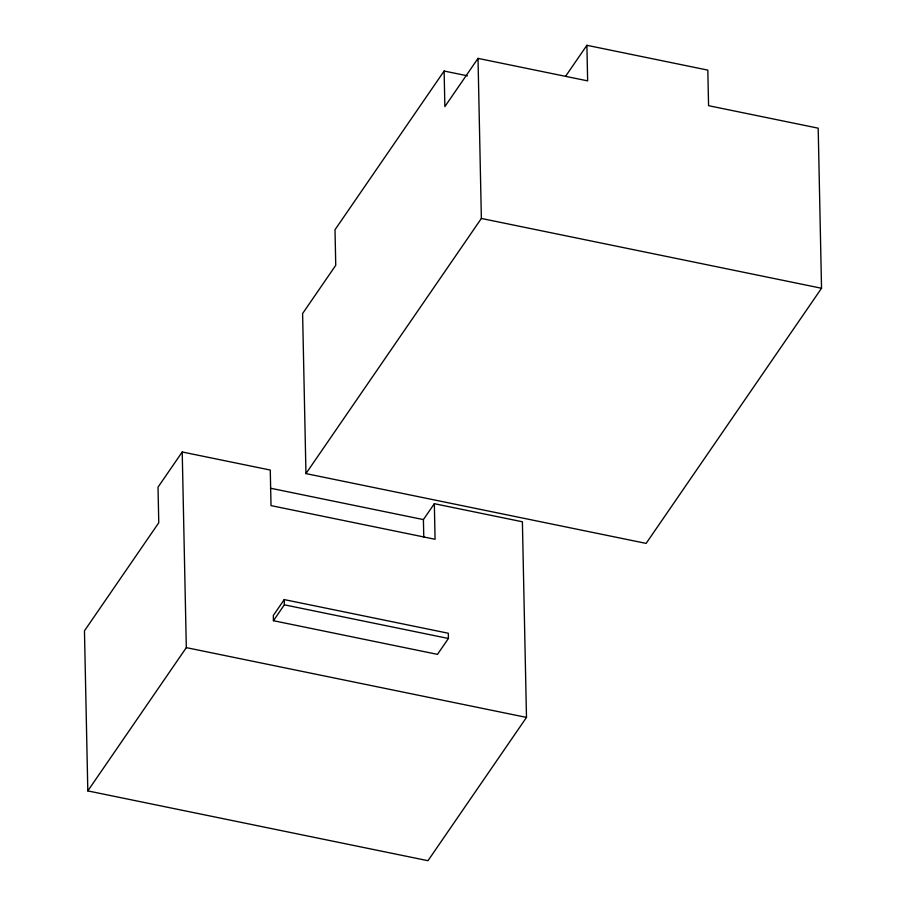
<?xml version="1.0" encoding="UTF-8"?>
<svg xmlns="http://www.w3.org/2000/svg" width="906" height="906" viewBox="0 0 906 906"><rect width="100%" height="100%" fill="white"/><g stroke="black" fill="none" stroke-linecap="round" stroke-linejoin="round"><path stroke-width="1.36" d="M434.336 503.702L435.073 539.274L271.019 505.616L270.271 470.044L182.219 451.981L158.018 487.168L158.765 522.751L84.462 630.825L87.814 790.904L427.983 860.7L526.488 717.416L522.388 521.777L434.336 503.702L423.408 519.591L423.781 537.383M467.417 75.81L444.121 71.03L335.005 229.739L335.752 265.311L302.604 313.533L305.956 473.6L646.125 543.396L821.538 288.255L818.186 128.176L708.571 105.685L707.824 70.113L586.895 45.3L565.582 76.297M586.895 45.3L587.643 80.872L478.017 58.38L444.869 106.602L444.121 71.03M87.814 790.904L186.319 647.631L182.219 451.981M305.956 473.6L481.369 218.459L478.017 58.38M284.246 599.591L273.318 615.468L273.431 620.701L437.485 654.37L448.413 638.481L448.3 633.249L284.246 599.591L284.348 604.823L273.431 620.701M481.369 218.459L821.538 288.255M270.384 488.198L423.408 519.591M284.348 604.823L448.413 638.481M186.319 647.631L526.488 717.416"/></g></svg>
